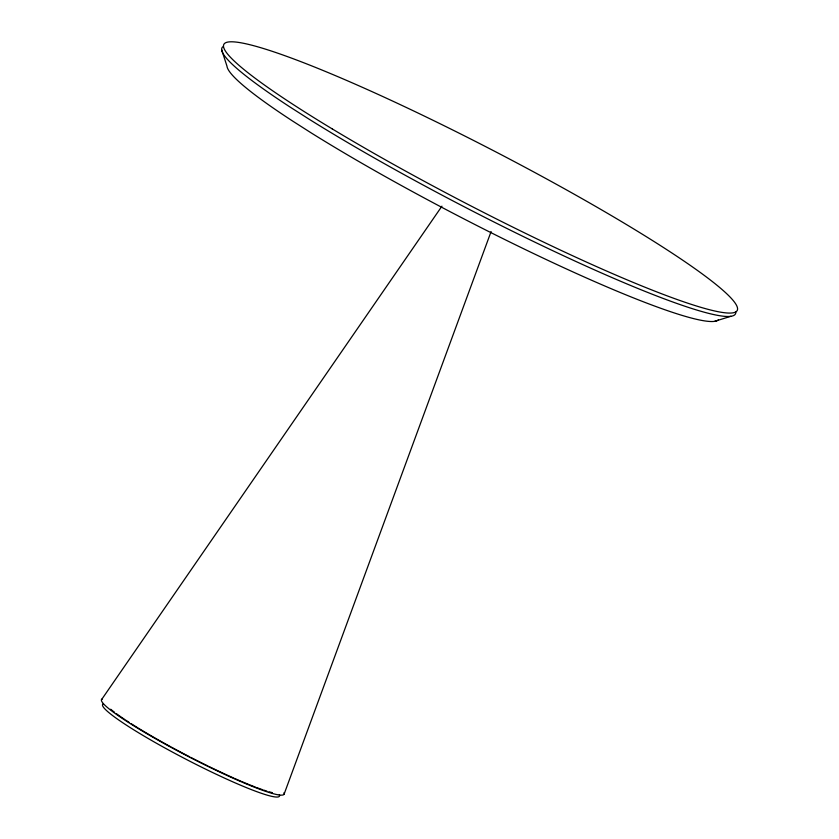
<?xml version="1.0" encoding="UTF-8"?>
<svg xmlns="http://www.w3.org/2000/svg" width="839" height="839" viewBox="0 0 839 839"><rect width="100%" height="100%" fill="white"/><g stroke="black" fill="none" stroke-linecap="round" stroke-linejoin="round"><path stroke-width="1.26" d="M284.138 794.061L491.098 231.554M101.456 699.778L441.933 206.174M714.639 321.337L730.895 316.293M225.901 774.523L217.133 770.433A99.589 10.236 27.4 0 1 209.236 766.647M221.695 49.826L226.97 66.145A276.912 28.463 27.4 0 0 292.454 120.942L310.923 132.73A276.912 28.463 27.4 0 0 564.511 268.06A276.912 28.463 27.4 0 0 718.331 319.911M272.35 792.666A99.589 10.236 27.4 0 1 269.057 791.775M266.844 791.104A99.589 10.236 27.4 0 1 263.656 790.065M262.523 789.677A99.589 10.236 27.4 0 1 256.44 787.475M255.36 787.066A99.589 10.236 27.4 0 1 249.655 784.822M248.638 784.413A99.589 10.236 27.4 0 1 242.251 781.759M241.15 781.298A99.589 10.236 27.4 0 1 234.301 778.319M233.273 777.858A99.589 10.236 27.4 0 1 226.97 775.016M208.103 766.091A99.589 10.236 27.4 0 1 190.789 757.407M189.635 756.809A99.589 10.236 27.4 0 1 171.303 747.098M170.181 746.49A99.589 10.236 27.4 0 1 138.225 728.074M137.187 727.444A99.589 10.236 27.4 0 1 131.23 723.711M129.049 722.316A99.589 10.236 27.4 0 1 125.923 720.261M124.917 719.6A99.589 10.236 27.4 0 1 116.39 713.664M114.586 712.311A99.589 10.236 27.4 0 1 110.675 709.228M279.366 794.711A99.589 10.236 27.4 0 1 224.128 777.931L215.361 773.841A99.589 10.236 27.4 0 1 103.365 703.879M735.782 311.825A289.14 29.722 27.4 0 1 586.492 266.288A289.14 29.722 27.4 0 1 309.35 119.348L290.063 107.046A289.14 29.722 27.4 0 1 222.734 46.858M283.981 792.74A102.809 10.571 27.4 0 1 189.53 757.124A102.809 10.571 27.4 0 1 102.295 698.971M332.254 128.912A289.14 29.722 27.4 0 0 736.506 311.384A289.14 29.722 27.4 0 0 372.747 91.965A289.14 29.722 27.4 0 0 332.254 128.912"/></g></svg>
